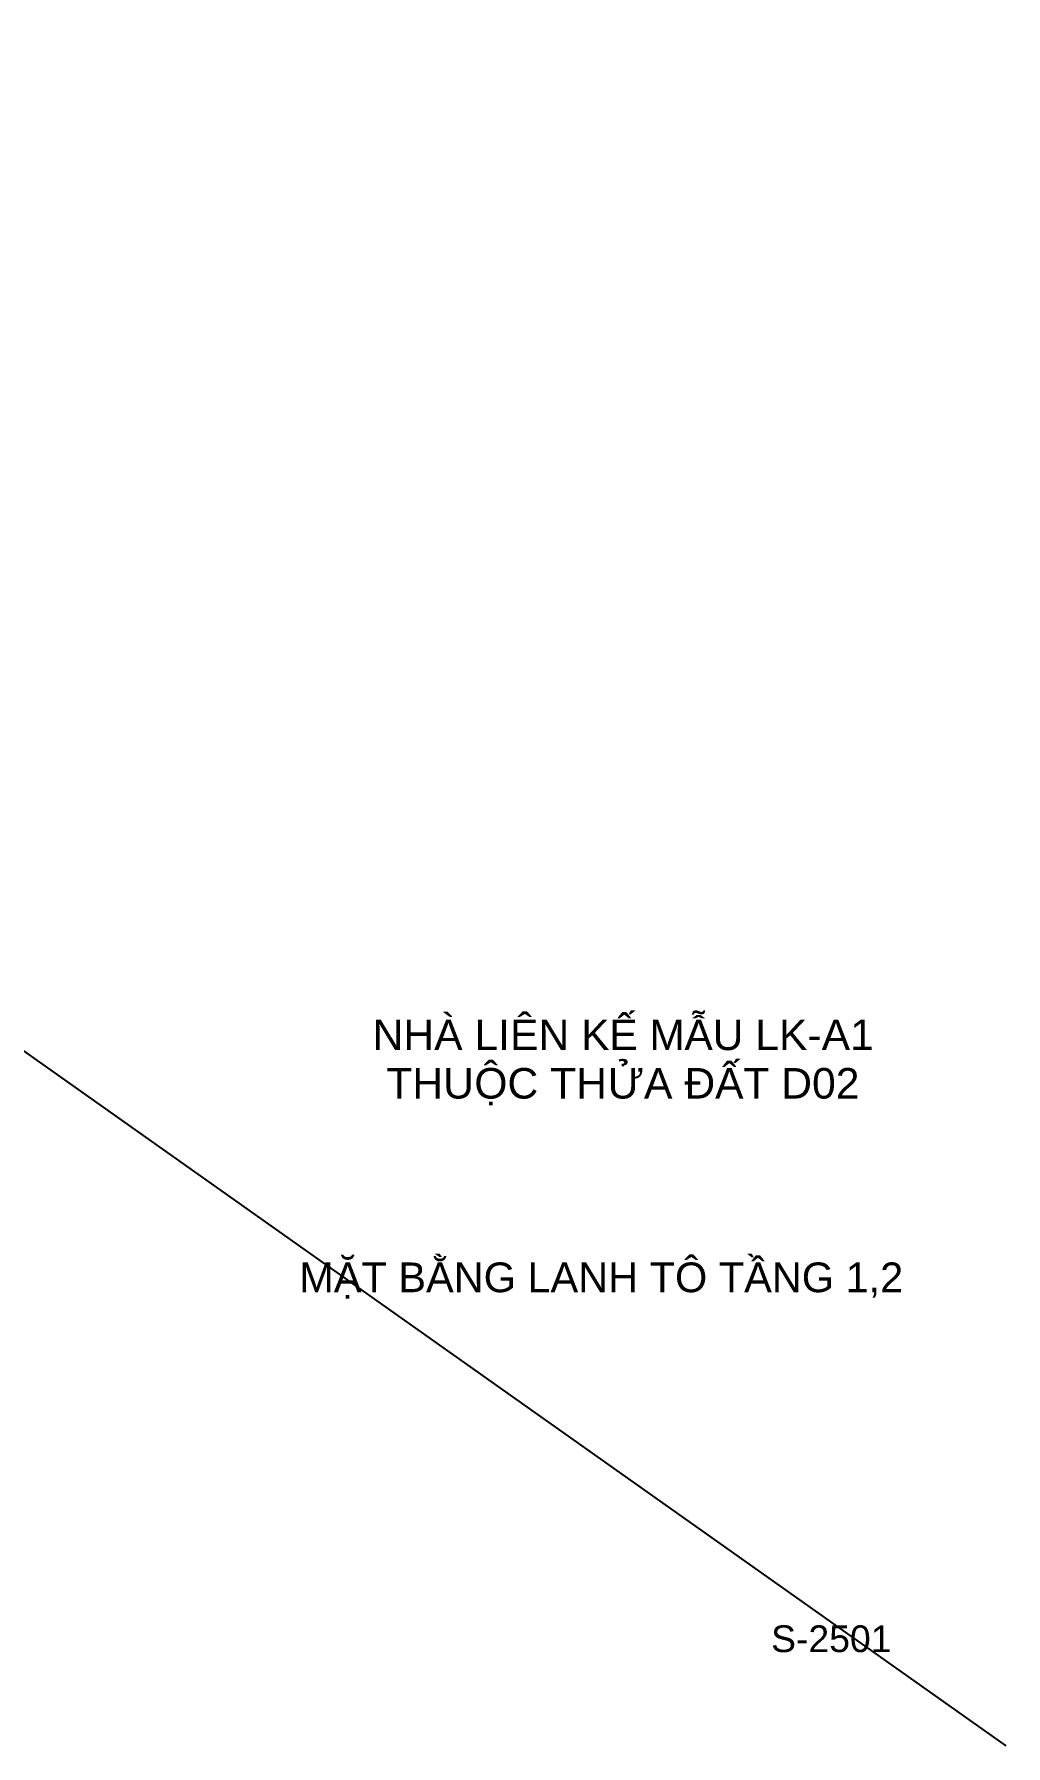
# Model space of a CAD drawing. Header units: millimetres. Extents: x -529861 to -223882, y -171969 to 61504.
# Drawn here: x -445666 to -439778, y -140433 to -130063 of the extents above; entities that cross this region are included whole.
import ezdxf

# ---------------------------------------------------------------- set-up
doc = ezdxf.new("R2010")
doc.units = ezdxf.units.MM
doc.header["$LTSCALE"] = 5000
doc.layers.add('G-ANNO-TTLB', color=7, linetype='Continuous', lineweight=18)
doc.layers.add('KCS_Plotter', color=11, linetype='Continuous', plot=False)
doc.layers.add('KCS_TEXT_BANVE_SO', color=1, linetype='Continuous')
doc.layers.add('KCS_TEXT_BANVE_TEN', color=162, linetype='Continuous')
doc.styles.add('Arial_13', font='arial.ttf', dxfattribs={"height": 2.5})
doc.styles.add('Arial_14', font='arial.ttf', dxfattribs={"height": 2.5})

msp = doc.modelspace()

# ---------------------------------------------------------------- linework, layer by layer
at = {"layer": 'KCS_Plotter', "linetype": 'ByBlock', "ltscale": 1500}
msp.add_line((-472309.84, -117428.54), (-439778.22, -140433.04), dxfattribs=at)

# ---------------------------------------------------------------- texts
at = {"layer": 'G-ANNO-TTLB', "lineweight": 9, "attachment_point": 1}
for s, insert, char_height, width, style in [('NHÀ LIÊN K', (-443615.74, -136032.84), 185.034, 1738.5418, 'Arial_13'), ('\\fArial|b0|i0|c254|p34|;Ế', (-442181.3, -136032.84), 185.0344, 207.6756, 'Arial_14'), (' M', (-442009.95, -136032.84), 185.034, 344.1482, 'Arial_13'), ('\\fArial|b0|i0|c254|p34|;Ẫ', (-441726, -136032.84), 185.0344, 207.6756, 'Arial_14'), ('U LK-A1', (-441554.65, -136032.84), 185.034, 1180.7844, 'Arial_13'), ('THU', (-443532.52, -136326.58), 185.034, 646.7613, 'Arial_13'), ('\\fArial|b0|i0|c254|p34|;Ộ', (-442998.89, -136326.58), 185.0344, 243.2772, 'Arial_14'), ('C TH', (-442798.16, -136326.58), 185.034, 735.7651, 'Arial_13'), ('\\fArial|b0|i0|c254|p34|;Ử', (-442191.1, -136326.58), 185.0344, 267.0115, 'Arial_14'), ('A ', (-441970.79, -136326.58), 185.034, 296.6795, 'Arial_13'), ('Đ', (-441726, -136326.58), 185.03, 225.4764, 'Arial_13'), ('\\fArial|b0|i0|c254|p34|;Ấ', (-441539.97, -136326.58), 185.0344, 207.6756, 'Arial_14'), ('T D02', (-441368.62, -136326.58), 185.034, 854.4369, 'Arial_13')]:
    msp.add_mtext(s, dxfattribs=dict(at, insert=insert, char_height=char_height, width=width, style=style))
at = {"layer": 'KCS_TEXT_BANVE_SO', "linetype": 'ByBlock', "style": 'Arial_13'}
msp.add_text('S-2501', height=162, dxfattribs=at).set_placement((-441200.54, -139865.5))
at = {"layer": 'KCS_TEXT_BANVE_TEN', "linetype": 'ByBlock', "style": 'Arial_13'}
msp.add_text('MẶT BẰNG LANH TÔ TẦNG 1,2', height=180, dxfattribs=at).set_placement((-444059.95, -137684.85))

doc.saveas('drawing.dxf')
